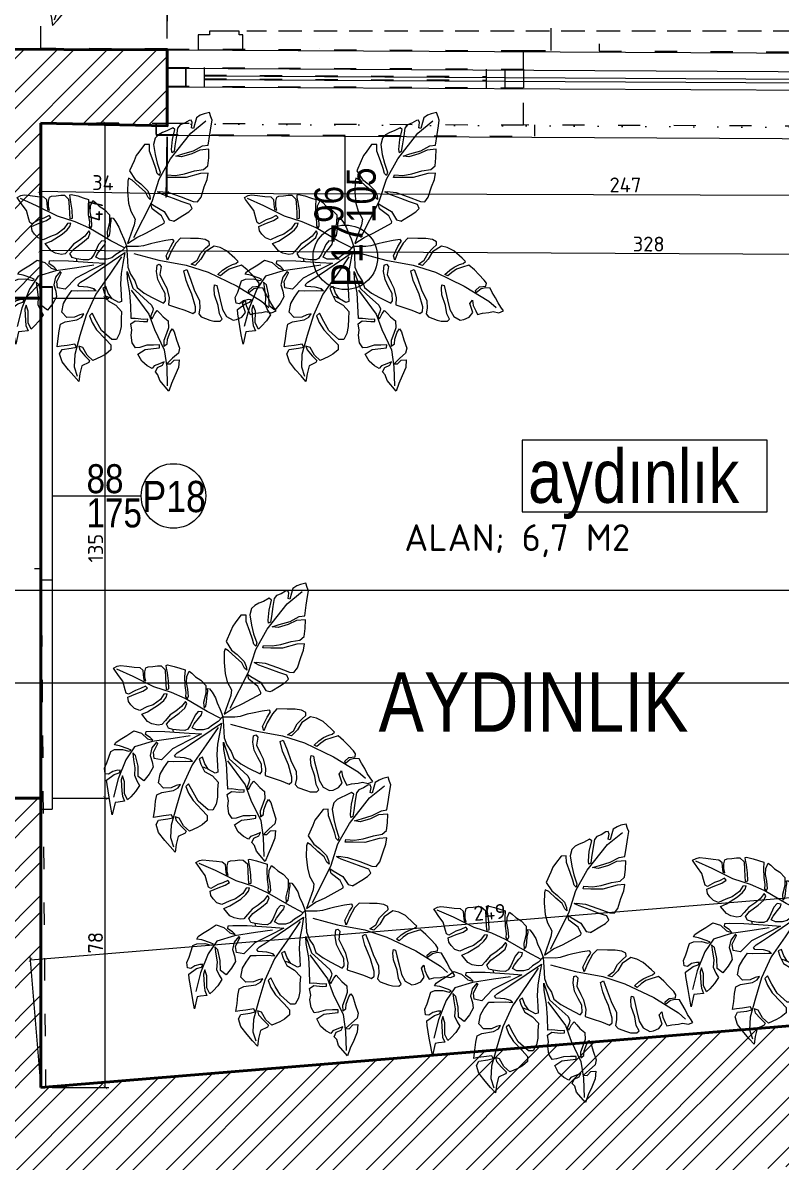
# Model space of a CAD drawing. Header units: inches. Extents: x -10121 to 9010, y 58067 to 62726.
# Drawn here: x 2371 to 2575.3, y 60556.9 to 60863.8 of the extents above; entities that cross this region are included whole.
import ezdxf

# ---------------------------------------------------------------- set-up
doc = ezdxf.new("R2010")
doc.units = ezdxf.units.IN
for name, pattern in [('ACAD_ISO03W100', [30, 12, -18]), ('DOT', [6.35, 0, -6.35]), ('HIDDEN', [9.525, 6.35, -3.175])]:
    doc.linetypes.add(name, pattern=pattern)
for name, color, linetype, lineweight in [('A-DUVAR 0.50', 40, 'Continuous', 50), ('Auto-Olcu', 33, 'Continuous', 15), ('Auto-Silik', 251, 'Continuous', 5), ('Auto-Silik_Cizgiler', 47, 'Continuous', 9), ('Auto-SilikCizgiler', 251, 'Continuous', 9), ('Auto-Tefris', 32, 'Continuous', 9), ('IZLER', 62, 'DOT', 25), ('PEN', 151, 'Continuous', 20), ('PENYAZILARI', 84, 'Continuous', 20), ('yazi mekan 020', 9, 'Continuous', 20)]:
    doc.layers.add(name, color=color, linetype=linetype, lineweight=lineweight)
doc.layers.add('S2000-025 Antet', color=7, linetype='Continuous')
doc.layers.add('yesil', color=7, linetype='Continuous', true_color=0x6e7e3e)
doc.styles.add('1-20', font='isocpeur.ttf', dxfattribs={"height": 4})
doc.styles.add('STYLE1', font='technic_.ttf')
doc.styles.add('swis721cnbt10', font='isocpeur.ttf', dxfattribs={"height": 10})
doc.styles.add('swis721cnbt20', font='swissck.ttf', dxfattribs={"height": 20})
doc.dimstyles.new('ölçü 1_20', dxfattribs={"dimtxt": 4, "dimasz": 1, "dimexe": 1, "dimexo": 3, "dimtad": 1, "dimdec": 0, "dimtxsty": '1-20', "dimblk": 'ARCHTICK', "dimcen": 1.5, "dimclrd": 256, "dimclre": 256, "dimclrt": 256, "dimadec": 0, "dimazin": 0, "dimtfac": 1, "dimtdec": 0, "dimtmove": 0, "dimatfit": 3, "dimldrblk": 'ARCHTICK', "dimfxl": 1, "dimlwd": -1, "dimlwe": -1, "dimarcsym": 0})

# ---------------------------------------------------------------- blocks, each defined once
blk = doc.blocks.new('_ARCHTICK')
at = {"color": 0, "linetype": 'ByBlock', "const_width": 0.15}
blk.add_lwpolyline([(-0.5, -0.5), (0.5, 0.5)], dxfattribs=at)
blk = doc.blocks.new('*D338')
at = {"layer": 'Auto-Olcu', "ltscale": 5, "transparency": 16777216}
for p, q in [((2373.09, 60611.4), (2620.94, 60631.73)), ((2623.52, 60600.33), (2620.86, 60632.73)), ((2375.67, 60580), (2373.01, 60612.4))]:
    blk.add_line(p, q, dxfattribs=at)
at = {"layer": 'DEFPOINTS', "color": 0, "ltscale": 5, "transparency": 16777216}
for p in [(2620.94, 60631.73), (2623.76, 60597.34), (2375.91, 60577.01)]:
    blk.add_point(p, dxfattribs=at)
at = {"layer": 'Auto-Olcu', "ltscale": 5, "transparency": 16777216}
for p, rotation in [((2620.94, 60631.73), 4.689339984174437), ((2373.09, 60611.4), 184.6893399841744)]:
    blk.add_blockref('_ARCHTICK', p, dxfattribs=dict(at, rotation=rotation))
at = {"layer": 'Auto-Olcu', "ltscale": 5, "transparency": 16777216, "insert": (2496.8, 60624.18), "char_height": 4, "attachment_point": 5, "rotation": 4.6893, "style": '1-20'}
blk.add_mtext('249', dxfattribs=at)
blk = doc.blocks.new('*D339')
at = {"layer": 'Auto-Olcu', "ltscale": 5, "transparency": 16777216}
for p, q in [((2378.91, 60654.95), (2394.23, 60654.95)), ((2393.23, 60577.01), (2393.23, 60654.95)), ((2378.91, 60577.01), (2394.23, 60577.01))]:
    blk.add_line(p, q, dxfattribs=at)
at = {"layer": 'DEFPOINTS', "color": 0, "ltscale": 5, "transparency": 16777216}
for p in [(2375.91, 60654.95), (2393.23, 60654.95), (2375.91, 60577.01)]:
    blk.add_point(p, dxfattribs=at)
at = {"layer": 'Auto-Olcu', "ltscale": 5, "transparency": 16777216}
for p, rotation in [((2393.23, 60654.95), 90), ((2393.23, 60577.01), 270)]:
    blk.add_blockref('_ARCHTICK', p, dxfattribs=dict(at, rotation=rotation))
at = {"layer": 'Auto-Olcu', "ltscale": 5, "transparency": 16777216, "insert": (2390.61, 60615.98), "char_height": 4, "attachment_point": 5, "rotation": 90, "style": '1-20'}
blk.add_mtext('78', dxfattribs=at)
blk = doc.blocks.new('*D340')
at = {"layer": 'Auto-Olcu', "ltscale": 5, "transparency": 16777216}
for p, q in [((2378.91, 60789.6), (2394.23, 60789.6)), ((2393.23, 60654.95), (2393.23, 60789.6)), ((2378.91, 60654.95), (2394.23, 60654.95))]:
    blk.add_line(p, q, dxfattribs=at)
at = {"layer": 'DEFPOINTS', "color": 0, "ltscale": 5, "transparency": 16777216}
for p in [(2375.91, 60789.6), (2393.23, 60789.6), (2375.91, 60654.95)]:
    blk.add_point(p, dxfattribs=at)
at = {"layer": 'Auto-Olcu', "ltscale": 5, "transparency": 16777216}
for p, rotation in [((2393.23, 60789.6), 90), ((2393.23, 60654.95), 270)]:
    blk.add_blockref('_ARCHTICK', p, dxfattribs=dict(at, rotation=rotation))
at = {"layer": 'Auto-Olcu', "ltscale": 5, "transparency": 16777216, "insert": (2390.61, 60722.28), "char_height": 4, "attachment_point": 5, "rotation": 90, "style": '1-20'}
blk.add_mtext('135', dxfattribs=at)
blk = doc.blocks.new('*D342')
at = {"layer": 'Auto-Olcu', "ltscale": 5, "transparency": 16777216}
for p, q in [((2375.85, 60833.73), (2375.55, 60817.43)), ((2409.85, 60833.1), (2409.55, 60816.79)), ((2375.57, 60818.43), (2409.57, 60817.79))]:
    blk.add_line(p, q, dxfattribs=at)
at = {"layer": 'DEFPOINTS', "color": 0, "ltscale": 5, "transparency": 16777216}
for p in [(2375.91, 60836.73), (2409.91, 60836.09), (2409.57, 60817.79)]:
    blk.add_point(p, dxfattribs=at)
at = {"layer": 'Auto-Olcu', "ltscale": 5, "transparency": 16777216}
for p, rotation in [((2375.57, 60818.43), 178.9228388182479), ((2409.57, 60817.79), 358.9228388182478)]:
    blk.add_blockref('_ARCHTICK', p, dxfattribs=dict(at, rotation=rotation))
at = {"layer": 'Auto-Olcu', "ltscale": 5, "transparency": 16777216, "insert": (2392.62, 60820.73), "char_height": 4, "attachment_point": 5, "rotation": 358.9228, "style": '1-20'}
blk.add_mtext('34', dxfattribs=at)
blk = doc.blocks.new('*D343')
at = {"layer": 'Auto-Olcu', "ltscale": 5, "transparency": 16777216}
for p, q in [((2409.9, 60833.09), (2409.84, 60816.95)), ((2656.9, 60832.23), (2656.84, 60816.08)), ((2409.85, 60817.95), (2656.85, 60817.08))]:
    blk.add_line(p, q, dxfattribs=at)
at = {"layer": 'DEFPOINTS', "color": 0, "ltscale": 5, "transparency": 16777216}
for p in [(2409.91, 60836.09), (2656.91, 60835.23), (2656.85, 60817.08)]:
    blk.add_point(p, dxfattribs=at)
at = {"layer": 'Auto-Olcu', "ltscale": 5, "transparency": 16777216}
for p, rotation in [((2409.85, 60817.95), 179.7986622993263), ((2656.85, 60817.08), 359.7986622993263)]:
    blk.add_blockref('_ARCHTICK', p, dxfattribs=dict(at, rotation=rotation))
at = {"layer": 'Auto-Olcu', "ltscale": 5, "transparency": 16777216, "insert": (2533.36, 60820.14), "char_height": 4, "attachment_point": 5, "rotation": 359.7987, "style": '1-20'}
blk.add_mtext('247', dxfattribs=at)
blk = doc.blocks.new('*D345')
at = {"layer": 'Auto-Olcu', "ltscale": 5, "transparency": 16777216}
for p, q in [((2375.89, 60833.73), (2375.73, 60801.44)), ((2703.69, 60832.01), (2703.52, 60799.72)), ((2703.52, 60800.72), (2375.73, 60802.44))]:
    blk.add_line(p, q, dxfattribs=at)
at = {"layer": 'DEFPOINTS', "color": 0, "ltscale": 5, "transparency": 16777216}
for p in [(2375.91, 60836.73), (2703.7, 60835.01), (2375.73, 60802.44)]:
    blk.add_point(p, dxfattribs=at)
at = {"layer": 'Auto-Olcu', "ltscale": 5, "transparency": 16777216}
for p, rotation in [((2375.73, 60802.44), 179.6992426088686), ((2703.52, 60800.72), 359.6992426088686)]:
    blk.add_blockref('_ARCHTICK', p, dxfattribs=dict(at, rotation=rotation))
at = {"layer": 'Auto-Olcu', "ltscale": 5, "transparency": 16777216, "insert": (2539.64, 60804.2), "char_height": 4, "attachment_point": 5, "rotation": 359.6992, "style": '1-20'}
blk.add_mtext('328', dxfattribs=at)
blk = doc.blocks.new('A$C2F3B726D')
for p, q in [((-0.232, 0.0729), (-0.2705, 0.0833)), ((-0.1826, 0.0571), (-0.232, 0.0729)), ((-0.1414, 0.0503), (-0.1826, 0.0571)), ((-0.1088, 0.0413), (-0.1414, 0.0503)), ((-0.0559, 0.0204), (-0.1088, 0.0413)), ((-0.0228, 0.0091), (-0.0559, 0.0204))]:
    blk.add_line(p, q)
for points in [[(0.1199, 0.3383), (0.1084, 0.3337), (0.1007, 0.3291), (0.0931, 0.3223), (0.0915, 0.3115), (0.09, 0.2977), (0.0854, 0.2985), (0.0854, 0.31), (0.0823, 0.3154), (0.0777, 0.3138), (0.0685, 0.3062), (0.0593, 0.3008), (0.0547, 0.2931), (0.0547, 0.2755), (0.0547, 0.2526), (0.0547, 0.2395), (0.0509, 0.2365), (0.0486, 0.2434), (0.0474, 0.2659), (0.0492, 0.2891), (0.0438, 0.2922), (0.0318, 0.2832), (0.0226, 0.2778), (0.0141, 0.2717), (0.008, 0.2633), (0.0065, 0.2487), (0.0134, 0.2265), (0.021, 0.2081), (0.031, 0.189), (0.0302, 0.1813), (0.0249, 0.1851), (0.0203, 0.1959), (0.0118, 0.212), (0.0003, 0.2326), (-0.0021, 0.2473), (-0.0136, 0.245), (-0.0234, 0.2265), (-0.028, 0.218), (-0.0311, 0.2058), (-0.0376, 0.1817), (-0.0224, 0.1647), (-0.0081, 0.1568), (0.0095, 0.1438), (0.0157, 0.1331), (0.018, 0.1254), (0.0126, 0.1292), (0.0049, 0.14), (-0.0112, 0.1499), (-0.0288, 0.1622), (-0.0372, 0.1652), (-0.038, 0.1583), (-0.0349, 0.1346), (-0.0288, 0.1101), (-0.0211, 0.0925), (-0.0089, 0.0764), (-0.0089, 0.0634), (-0.0173, 0.0197), (0.0011, 0.0365), (0.021, 0.0496), (0.0572, 0.0773), (0.0572, 0.0804), (0.0484, 0.0929), (0.0256, 0.1055), (0.021, 0.1162), (0.0295, 0.1124), (0.053, 0.1029), (0.0672, 0.0865), (0.0764, 0.0857), (0.0775, 0.0854), (0.0808, 0.0879), (0.0961, 0.1009), (0.1076, 0.1108), (0.1138, 0.1193), (0.1084, 0.1277), (0.09, 0.1308), (0.0693, 0.1354), (0.0433, 0.1407), (0.0318, 0.1446), (0.0364, 0.1461), (0.057, 0.1468), (0.0854, 0.1415), (0.1138, 0.1354), (0.1237, 0.1361), (0.1299, 0.1476), (0.1337, 0.1714), (0.1375, 0.189), (0.1375, 0.2035), (0.1207, 0.1997), (0.09, 0.1859), (0.0639, 0.1821), (0.0463, 0.1798), (0.0471, 0.1859), (0.0662, 0.1874), (0.0854, 0.1936), (0.1069, 0.2035), (0.126, 0.2097), (0.1345, 0.2196), (0.1337, 0.2372), (0.1314, 0.2564), (0.1115, 0.2518), (0.0946, 0.2403), (0.0731, 0.2303), (0.0601, 0.2303), (0.0747, 0.2372), (0.0977, 0.248), (0.1161, 0.2617), (0.1283, 0.2656), (0.1283, 0.2893), (0.1283, 0.3092), (0.1283, 0.3223), (0.1245, 0.3291)], [(-0.278, 0.0845), (-0.2706, 0.09), (-0.2634, 0.0928), (-0.2496, 0.0933), (-0.233, 0.0938), (-0.2197, 0.0947), (-0.2126, 0.09), (-0.2102, 0.08), (-0.2069, 0.0681), (-0.2021, 0.0672), (-0.2055, 0.0757), (-0.2074, 0.0871), (-0.2064, 0.0966), (-0.2021, 0.0995), (-0.1917, 0.1018), (-0.1817, 0.1047), (-0.1736, 0.1056), (-0.1632, 0.0985), (-0.1594, 0.0814), (-0.1565, 0.0672), (-0.1542, 0.0553), (-0.1485, 0.0572), (-0.1518, 0.0752), (-0.157, 0.0923), (-0.1608, 0.1028), (-0.1622, 0.1085), (-0.1594, 0.1099), (-0.1442, 0.1085), (-0.1314, 0.1066), (-0.119, 0.1047), (-0.1176, 0.0895), (-0.1143, 0.0705), (-0.1095, 0.0548), (-0.1086, 0.0458), (-0.1043, 0.0415), (-0.1024, 0.0472), (-0.1062, 0.0634), (-0.1114, 0.0776), (-0.1128, 0.0909), (-0.109, 0.1033), (-0.1024, 0.0999), (-0.0934, 0.0933), (-0.0805, 0.0876), (-0.0672, 0.0776), (-0.0649, 0.0596), (-0.0668, 0.0387), (-0.0639, 0.0263), (-0.0606, 0.0316), (-0.0606, 0.0415), (-0.0615, 0.0563), (-0.0611, 0.0643), (-0.0625, 0.071), (-0.0582, 0.071), (-0.0516, 0.0648), (-0.0421, 0.0534), (-0.0364, 0.0425), (-0.0273, 0.0292), (-0.0193, 0.0145), (-0.0278, 0.0017), (-0.0397, -0.0083), (-0.0478, -0.0173), (-0.0582, -0.0221), (-0.0734, -0.0244), (-0.0834, -0.0211), (-0.0805, -0.0121), (-0.0725, 0.0017), (-0.0672, 0.0107), (-0.0668, 0.0173), (-0.0758, 0.0173), (-0.0815, 0.0078), (-0.0881, -0.0154), (-0.0929, -0.0254), (-0.0986, -0.0297), (-0.1109, -0.0311), (-0.1257, -0.0311), (-0.1356, -0.0301), (-0.1418, -0.0221), (-0.1342, -0.0097), (-0.1176, 0.0069), (-0.1062, 0.0197), (-0.1038, 0.0306), (-0.1076, 0.0349), (-0.1147, 0.0221), (-0.1257, 0.0102), (-0.1371, -0.0002), (-0.1456, -0.014), (-0.1523, -0.0244), (-0.1603, -0.0268), (-0.1741, -0.0259), (-0.1846, -0.0225), (-0.2002, -0.0083), (-0.1879, -0.0007), (-0.166, 0.0183), (-0.1561, 0.0301), (-0.1513, 0.0382), (-0.1504, 0.0458), (-0.1575, 0.0439), (-0.1637, 0.0311), (-0.1779, 0.0169), (-0.1912, 0.0097), (-0.2059, -0.0002), (-0.2178, 0.0021), (-0.2273, 0.0093), (-0.2335, 0.0159), (-0.2365, 0.0253), (-0.2202, 0.0354), (-0.2055, 0.0434), (-0.1964, 0.0515), (-0.2012, 0.0553), (-0.2116, 0.0482), (-0.2221, 0.0425), (-0.2363, 0.0316), (-0.2416, 0.0335), (-0.2449, 0.0406), (-0.253, 0.0586), (-0.2644, 0.07), (-0.2748, 0.0809)], [(0.3353, -0.0796), (0.3283, -0.0721), (0.3205, -0.0637), (0.3133, -0.0533), (0.3042, -0.0422), (0.2977, -0.0338), (0.288, -0.0344), (0.2782, -0.0383), (0.2685, -0.0487), (0.2665, -0.0435), (0.2743, -0.0344), (0.288, -0.0305), (0.288, -0.024), (0.2821, -0.0175), (0.2685, -0.0071), (0.2568, 0.0019), (0.2431, 0.0104), (0.2295, 0.0039), (0.2165, -0.0026), (0.2074, -0.0117), (0.1996, -0.0208), (0.1931, -0.0182), (0.2022, -0.0071), (0.2113, 0.0013), (0.2223, 0.0084), (0.2295, 0.0123), (0.234, 0.0175), (0.2256, 0.0234), (0.2048, 0.037), (0.1892, 0.0422), (0.1755, 0.0435), (0.158, 0.0273), (0.1508, 0.0097), (0.1398, -0.0058), (0.1307, -0.0045), (0.1424, 0.0065), (0.1482, 0.0234), (0.1573, 0.0357), (0.1645, 0.0448), (0.1632, 0.0513), (0.1534, 0.0546), (0.1385, 0.0546), (0.1209, 0.052), (0.0982, 0.0494), (0.0897, 0.037), (0.0813, 0.0149), (0.0767, -0.0039), (0.0722, 0.0058), (0.0793, 0.0279), (0.0832, 0.0364), (0.0852, 0.0409), (0.0819, 0.0442), (0.0663, 0.0396), (0.0455, 0.0318), (0.0338, 0.0273), (0.0189, 0.0201), (0.0078, 0.0169), (-0.0189, 0.013), (-0.0143, -0.0065), (-0.0091, -0.0325), (-0.0007, -0.0474), (0.0111, -0.0604), (0.0189, -0.0747), (0.0364, -0.0845), (0.0553, -0.0916), (0.0826, -0.1007), (0.0858, -0.0948), (0.0826, -0.0786), (0.0722, -0.065), (0.0618, -0.05), (0.0559, -0.0325), (0.0553, -0.0182), (0.0598, -0.0156), (0.065, -0.0195), (0.065, -0.0383), (0.0767, -0.0552), (0.0845, -0.0663), (0.093, -0.087), (0.0943, -0.1026), (0.1131, -0.1059), (0.132, -0.1091), (0.1508, -0.1137), (0.156, -0.1078), (0.1547, -0.0974), (0.1424, -0.0708), (0.1326, -0.0552), (0.1248, -0.0422), (0.1164, -0.0221), (0.1229, -0.0175), (0.1346, -0.0383), (0.1463, -0.0604), (0.1619, -0.0832), (0.1651, -0.0994), (0.1645, -0.1124), (0.171, -0.1182), (0.1911, -0.1221), (0.2002, -0.1234), (0.2145, -0.1215), (0.2184, -0.1163), (0.2106, -0.1052), (0.2048, -0.087), (0.1931, -0.065), (0.1898, -0.0507), (0.1898, -0.0422), (0.195, -0.0429), (0.1996, -0.0552), (0.2074, -0.0741), (0.2158, -0.0948), (0.2269, -0.1085), (0.2425, -0.1143), (0.2503, -0.1117), (0.2613, -0.1046), (0.2678, -0.0935), (0.2581, -0.0741), (0.2626, -0.0663), (0.2665, -0.078), (0.2737, -0.089), (0.2789, -0.0961), (0.2893, -0.0916), (0.3036, -0.0883), (0.3127, -0.0845), (0.3257, -0.0851)], [(-0.2315, -0.2411), (-0.2385, -0.2214), (-0.2445, -0.2035), (-0.2534, -0.1758), (-0.2557, -0.1661), (-0.2407, -0.1512), (-0.2303, -0.146), (-0.228, -0.14), (-0.2347, -0.1407), (-0.2452, -0.1452), (-0.2534, -0.1527), (-0.2609, -0.1527), (-0.2646, -0.1407), (-0.2609, -0.128), (-0.2564, -0.1012), (-0.2482, -0.0959), (-0.231, -0.0929), (-0.2161, -0.0944), (-0.2116, -0.0914), (-0.2183, -0.0892), (-0.2385, -0.0855), (-0.2504, -0.0855), (-0.2482, -0.0795), (-0.2392, -0.0713), (-0.2258, -0.0601), (-0.2123, -0.0474), (-0.1944, -0.0504), (-0.1787, -0.0608), (-0.1667, -0.0623), (-0.1735, -0.0571), (-0.1847, -0.0519), (-0.1847, -0.0451), (-0.175, -0.0429), (-0.1428, -0.0384), (-0.0883, -0.0339), (-0.0606, -0.0317), (-0.089, -0.0519), (-0.1204, -0.0743), (-0.1406, -0.1026), (-0.1578, -0.1019), (-0.1615, -0.0885), (-0.1548, -0.0675), (-0.1578, -0.0653), (-0.166, -0.0795), (-0.1675, -0.0967), (-0.1608, -0.1101), (-0.157, -0.1221), (-0.163, -0.1385), (-0.1727, -0.1549), (-0.1869, -0.1474), (-0.1907, -0.125), (-0.1996, -0.1019), (-0.2071, -0.0967), (-0.2026, -0.1124), (-0.1974, -0.1295), (-0.1959, -0.146), (-0.1884, -0.1579), (-0.1809, -0.1669), (-0.1877, -0.1818), (-0.1966, -0.1952), (-0.2026, -0.2027), (-0.2116, -0.19), (-0.2153, -0.1639), (-0.222, -0.1512), (-0.2235, -0.1609), (-0.2183, -0.1855), (-0.2153, -0.1967), (-0.2086, -0.2072), (-0.2228, -0.2109), (-0.2295, -0.2132)], [(-0.0091, -0.0427), (0.0093, -0.0776), (0.0258, -0.0886), (0.0565, -0.1088), (0.0614, -0.1167), (0.0608, -0.1235), (0.0583, -0.1345), (0.0626, -0.1388), (0.0669, -0.1259), (0.0712, -0.1186), (0.0785, -0.1241), (0.0865, -0.1308), (0.0987, -0.1382), (0.1018, -0.1535), (0.0993, -0.1669), (0.0957, -0.1835), (0.0981, -0.1957), (0.1042, -0.1896), (0.1036, -0.1792), (0.1067, -0.1626), (0.1104, -0.1547), (0.1159, -0.1602), (0.1238, -0.1773), (0.133, -0.1951), (0.1324, -0.2067), (0.1214, -0.2196), (0.1104, -0.2336), (0.1183, -0.233), (0.1251, -0.2232), (0.1361, -0.2208), (0.1373, -0.2379), (0.1324, -0.2575), (0.1275, -0.2759), (0.1238, -0.2936), (0.1006, -0.2734), (0.0944, -0.2612), (0.0877, -0.2557), (0.0908, -0.2453), (0.1012, -0.2385), (0.1036, -0.2306), (0.0944, -0.2361), (0.0828, -0.2428), (0.0791, -0.2496), (0.0675, -0.2453), (0.054, -0.2367), (0.043, -0.222), (0.0571, -0.2092), (0.0755, -0.2043), (0.0883, -0.2006), (0.0877, -0.1945), (0.0748, -0.1969), (0.0595, -0.1994), (0.0448, -0.2067), (0.0356, -0.2092), (0.0265, -0.1988), (0.0216, -0.1822), (0.0216, -0.1712), (0.0167, -0.1571), (0.0252, -0.1492), (0.0442, -0.148), (0.0534, -0.1461), (0.0528, -0.1412), (0.0442, -0.1431), (0.0246, -0.1437), (0.016, -0.1455), (0.0105, -0.1174), (0.0044, -0.0886), (-0.006, -0.0586)]]:
    blk.add_lwpolyline(points, close=True)
for points in [[(-0.0058, 0.035), (0.0226, 0.1216), (0.031, 0.1737), (0.0494, 0.2227), (0.0854, 0.2863), (0.1145, 0.3184)], [(0, 0), (0.0572, -0.0065), (0.1196, -0.0084), (0.171, -0.0169), (0.2399, -0.0377), (0.2997, -0.063), (0.3179, -0.0747)], [(-0.0203, -0.0011), (-0.021, -0.0257), (-0.0218, -0.0489), (-0.0195, -0.072), (-0.0143, -0.0959), (-0.0113, -0.1109), (-0.0173, -0.1138), (-0.033, -0.1079), (-0.0435, -0.0967), (-0.0509, -0.0832), (-0.0576, -0.0877), (-0.0517, -0.0989), (-0.0412, -0.1138), (-0.0225, -0.1213), (-0.0076, -0.1333), (-0.0061, -0.1497), (-0.0038, -0.1669), (-0.0046, -0.1825), (-0.0098, -0.1967), (-0.0203, -0.1982), (-0.0457, -0.1818), (-0.0599, -0.1639), (-0.0726, -0.1467), (-0.0778, -0.1534), (-0.0696, -0.1676), (-0.0569, -0.1825), (-0.0345, -0.1997), (-0.0203, -0.2109), (-0.0188, -0.2221), (-0.0285, -0.2333), (-0.0382, -0.2408), (-0.0547, -0.2512), (-0.0696, -0.2415), (-0.0816, -0.2259), (-0.0913, -0.2244), (-0.0875, -0.2326), (-0.0741, -0.2438), (-0.0621, -0.2527), (-0.0636, -0.2572), (-0.0778, -0.2669), (-0.0793, -0.2856), (-0.0793, -0.3028), (-0.092, -0.2923), (-0.1062, -0.2804), (-0.1227, -0.2647), (-0.1309, -0.2483), (-0.1271, -0.2378), (-0.107, -0.2318), (-0.0958, -0.2273), (-0.1002, -0.2214), (-0.1174, -0.2266), (-0.1301, -0.2303), (-0.1391, -0.2333), (-0.1391, -0.2147), (-0.1398, -0.1967), (-0.1391, -0.1818), (-0.1294, -0.1751), (-0.104, -0.1669), (-0.0943, -0.1594), (-0.0905, -0.1512), (-0.0995, -0.1549), (-0.11, -0.1616), (-0.1271, -0.1646), (-0.1398, -0.1549), (-0.1391, -0.1348), (-0.1331, -0.1198), (-0.1249, -0.1034), (-0.1129, -0.1019), (-0.0875, -0.0974), (-0.0711, -0.0959), (-0.0763, -0.0922), (-0.0905, -0.0907), (-0.11, -0.0922), (-0.1137, -0.0885), (-0.1085, -0.0817), (-0.0958, -0.0705), (-0.0816, -0.0578), (-0.0203, -0.0011)], [(-0.0263, -0.0115), (-0.0464, -0.0541), (-0.0711, -0.1034), (-0.0853, -0.1534), (-0.092, -0.2005), (-0.0973, -0.2445), (-0.0943, -0.2722), (-0.0845, -0.2916)], [(-0.0853, -0.0399), (-0.1219, -0.0511), (-0.1675, -0.0653), (-0.2049, -0.0832), (-0.2198, -0.1146), (-0.2303, -0.1594), (-0.2347, -0.202)], [(0.0062, -0.0825), (0.0534, -0.1296), (0.0712, -0.162), (0.0999, -0.2037), (0.111, -0.2404), (0.1189, -0.2826)]]:
    blk.add_lwpolyline(points)
for radius, start, end in [(0.1515, 66.8462, 69.1635), (0.1105, 197.9998, 201.2591), (0.1515, 207.3985, 208.1983), (0.1105, 239.4978, 242.4297), (0.1105, 256.133, 263.4421)]:
    blk.add_arc((-0.0215, 0.0031), radius, start, end)

msp = doc.modelspace()

# ---------------------------------------------------------------- hatches: boundary and pattern name
at = {"layer": 'Auto-Silik_Cizgiler'}
h = msp.add_hatch(dxfattribs=at)
h.set_pattern_fill('ANSI32', color=256)
h.set_pattern_definition([(45, (22874.263, 50678.464), (-6.735192, 6.735192), []), (45, (22878.7535, 50678.464), (-6.735192, 6.735192), [])])
h.paths.add_polyline_path([(2354.13, 60856.72), (2354.13, 60789.6), (2375.91, 60789.6), (2375.91, 60836.73), (2409.91, 60836.09), (2409.91, 60856.57)])
h = msp.add_hatch(dxfattribs=at)
h.set_pattern_fill('ANSI32', color=256)
h.set_pattern_definition([(45, (35076.8135, 976.715), (-6.7351921, 6.7351921), []), (45, (35081.304, 976.715), (-6.7351921, 6.7351921), [])])
h.paths.add_polyline_path([(3165.59, 60632.87), (3161.04, 60629.68), (3220.94, 60632.98), (3166.99, 60630.43)], flags=16)
h.paths.add_polyline_path([(2291.52, 60569.63), (2294.35, 60540.95), (2354.13, 60546.18), (2351.29, 60574.86)], flags=16)
h.paths.add_polyline_path([(3326.37, 60621.11), (3326.37, 60691.09), (3299.92, 60689.31), (3299.92, 60716.36), (3251.02, 60716.35), (3251.01, 60697.33), (3250.89, 60692.74), (3251.36, 60685.98), (3254.35, 60655.66), (3184.69, 60648.78), (3182.78, 60668.15), (3148.06, 60664.72), (3100.8, 60659.99), (3100.8, 60660.02), (3010.02, 60651.06), (3010.03, 60629.13), (2807.01, 60612.37), (2807.02, 60631.04), (2731.52, 60623.6), (2731.52, 60660.6), (2712.91, 60660.6), (2712.91, 60665.6), (2703.52, 60665.6), (2703.52, 60603.88), (2375.91, 60577.01), (2375.91, 60654.95), (2354.13, 60654.95), (2354.13, 60546.18), (2294.35, 60540.95), (2291.69, 60570.1), (2281.83, 60569.39), (2281.84, 60569.28), (2089.14, 60553.49), (2089.14, 60545.09), (1824.49, 60521.96), (1826.39, 60500.15), (1756.66, 60494.06), (1754.75, 60515.86), (1183.76, 60465.96), (1124.01, 60428.64)])

# ---------------------------------------------------------------- linework, layer by layer
msp.add_lwpolyline([(1630.48, 62696.89), (4355.48, 62696.89), (4355.48, 60710.91), (1630.48, 60710.91)], close=True)
at = {"layer": 'A-DUVAR 0.50'}
for p, q in [((2375.91, 60577.01), (2375.91, 60836.73)), ((2375.91, 60654.95), (2354.13, 60654.95)), ((2623.76, 60597.34), (2375.91, 60577.01))]:
    msp.add_line(p, q, dxfattribs=at)
for points in [[(2375.91, 60836.73), (2409.91, 60836.09), (2409.91, 60856.57), (2354.13, 60856.72)], [(2354.13, 60789.6), (2375.91, 60789.6)]]:
    msp.add_lwpolyline(points, dxfattribs=at)
at = {"layer": 'Auto-Silik', "linetype": 'HIDDEN'}
msp.add_line((2655.76, 60861.57), (2431.33, 60861.57), dxfattribs=at)
at = {"layer": 'Auto-SilikCizgiler', "color": 1, "linetype": 'ACAD_ISO03W100', "ltscale": 0.5, "true_color": 0xe60000}
for p, q in [((2375.88, 60836.91), (2409.88, 60836.76)), ((2375.93, 60789.79), (2375.93, 60836.92)), ((2406.88, 60836.77), (2406.87, 60833.77)), ((2508.88, 60836.3), (2508.87, 60833.27)), ((2375.93, 60792.79), (2378.93, 60792.79)), ((2378.93, 60792.79), (2378.93, 60713.79)), ((2359.15, 60789.79), (2375.93, 60789.79)), ((2375.93, 60789.79), (2375.93, 60716.79)), ((2359.15, 60716.79), (2375.93, 60716.79)), ((2375.93, 60716.79), (2377.15, 60577.3)), ((2375.93, 60713.79), (2378.93, 60713.79)), ((2377.15, 60577.3), (2703.54, 60604.08))]:
    msp.add_line(p, q, dxfattribs=at)
for points in [[(2409.88, 60836.76), (2409.88, 60856.76), (2375.88, 60856.91), (2375.88, 60954.79), (2412.38, 60954.79)], [(2526.36, 60873.17), (2526.28, 60856.23), (2582.38, 60855.97), (2582.38, 60835.97), (2505.88, 60836.28), (2505.88, 60856.32), (2513.38, 60856.32), (2513.38, 60873.17)], [(2409.88, 60856.76), (2505.88, 60856.32)], [(2450.93, 60856.92), (2450.93, 60856.92)], [(2409.86, 60851.76), (2505.88, 60851.32)], [(2409.88, 60851.76), (2409.88, 60846.76)], [(2414.88, 60851.76), (2414.88, 60846.76)], [(2419.88, 60851.76), (2419.88, 60846.76)], [(2419.88, 60849.71), (2495.88, 60849.36)], [(2419.88, 60848.71), (2495.88, 60848.36)], [(2495.88, 60851.32), (2495.88, 60846.3)], [(2500.88, 60851.32), (2500.88, 60846.3)], [(2505.88, 60851.32), (2505.88, 60846.3)], [(2409.84, 60846.76), (2505.88, 60846.32)], [(2409.88, 60836.76), (2505.88, 60836.28)], [(2406.87, 60833.77), (2508.87, 60833.27)]]:
    msp.add_lwpolyline(points, dxfattribs=at)
at = {"layer": 'Auto-Tefris', "ltscale": 2}
msp.add_lwpolyline([(2418.3, 60856.57), (2430.3, 60856.57), (2430.3, 60860.57), (2430.3, 60860.57), (2430.3, 60860.57), (2429.3, 60860.57), (2429.3, 60861.57), (2421.3, 60861.57), (2421.3, 60860.57), (2418.3, 60860.57), (2418.3, 60859.57)], close=True, dxfattribs=at)
at = {"layer": 'IZLER'}
msp.add_lwpolyline([(2409.91, 60836.57), (2656.91, 60835.23)], dxfattribs=at)
at = {"layer": 'PEN'}
for p, q in [((2406.91, 60836.58), (2406.9, 60833.58)), ((2375.91, 60792.6), (2378.91, 60792.6)), ((2378.91, 60792.6), (2378.91, 60651.95)), ((2375.91, 60651.95), (2378.91, 60651.95))]:
    msp.add_line(p, q, dxfattribs=at)
for points in [[(2409.91, 60856.57), (2656.91, 60855.26)], [(2409.89, 60851.57), (2656.91, 60850.26)], [(2414.91, 60851.57), (2414.91, 60846.57)], [(2419.91, 60851.57), (2419.91, 60846.57)], [(2419.91, 60849.52), (2646.91, 60848.31)], [(2419.91, 60848.52), (2646.91, 60847.31)], [(2409.86, 60846.57), (2656.91, 60845.26)], [(2406.9, 60833.58), (2659.9, 60832.21)]]:
    msp.add_lwpolyline(points, dxfattribs=at)
at = {"layer": 'PENYAZILARI'}
for p, q in [((2457.9, 60809.32), (2457.9, 60833.32)), ((2378.91, 60736.34), (2402.91, 60736.34))]:
    msp.add_line(p, q, dxfattribs=at)
for centre in [(2457.9, 60800.62), (2411.61, 60736.34)]:
    msp.add_circle(centre, 8.7, dxfattribs=at)
at = {"layer": 'S2000-025 Antet'}
msp.add_lwpolyline([(1595.48, 62725.91), (4365.48, 62725.91), (4365.48, 60685.91), (1595.48, 60685.91)], close=True, dxfattribs=at)
at = {"layer": 'yazi mekan 020'}
msp.add_lwpolyline([(2505.54, 60732.03), (2571.59, 60732.03), (2571.59, 60751.4), (2505.54, 60751.4)], close=True, dxfattribs=at)

# ---------------------------------------------------------------- block references
at = {"layer": 'yesil'}
for p, xscale, yscale, zscale, rotation in [((2364.14, 60897.55), -120, 120, 120, 8.656508412486943), ((2400.95, 60801.68), 120.0000000000001, 120.0000000000001, 120.0000000000001, 351.3434915875129), ((2462.18, 60801.68), 120.0000000000001, 120.0000000000001, 120.0000000000001, 351.3434915875129), ((2426.94, 60674.89), 120.0000000000001, 120.0000000000001, 120.0000000000001, 351.3434915875129), ((2449.11, 60622.59), 120.0000000000001, 120.0000000000001, 120.0000000000001, 351.3434915875129), ((2582.92, 60623.15), 120.0000000000001, 120.0000000000001, 120.0000000000001, 351.3434915875129), ((2513.22, 60610), 120.0000000000001, 120.0000000000001, 120.0000000000001, 351.3434915875129)]:
    msp.add_blockref('A$C2F3B726D', p, dxfattribs=dict(at, xscale=xscale, yscale=yscale, zscale=zscale, rotation=rotation))

# ---------------------------------------------------------------- texts
at = {"layer": 'Auto-SilikCizgiler', "color": 1, "linetype": 'ACAD_ISO03W100', "ltscale": 0.5, "true_color": 0xe60000, "style": 'STYLE1'}
msp.add_text('AYDINLIK', height=16, dxfattribs=at).set_placement((2466.87, 60672.82))
at = {"layer": 'PENYAZILARI', "style": 'STYLE1'}
for s, height, p in [('105', 7.8, (2466.07, 60809.91)), ('96', 7.8, (2457.39, 60809.91)), ('P17', 8.4, (2462.56, 60792.63))]:
    msp.add_text(s, height=height, rotation=90, dxfattribs=at).set_placement(p)
for s, height, p in [('88', 7.8, (2388.2, 60737.09)), ('P18', 8.4, (2403.23, 60731.99)), ('175', 7.8, (2388.2, 60727.87))]:
    msp.add_text(s, height=height, dxfattribs=at).set_placement(p)
at = {"layer": 'yazi mekan 020', "style": 'swis721cnbt20'}
msp.add_text('aydınlık', height=14.4, dxfattribs=at).set_placement((2507.15, 60734.48))
at = {"layer": 'yazi mekan 020', "insert": (2504.22, 60728.72), "char_height": 7.2, "attachment_point": 2, "style": 'swis721cnbt10'}
msp.add_mtext('ALAN; 6,7 M2', dxfattribs=at)

# ---------------------------------------------------------------- dimensions: what is measured, and where the dimension line sits
at = {"layer": 'Auto-Olcu', "ltscale": 5}
for p1, p2, distance in [((2354.3, 60856.72), (2731.52, 60855.21), 24.26), ((2354.13, 60856.72), (2409.91, 60856.72), 11.1), ((2409.91, 60856.57), (2656.91, 60855.26), 11.25), ((2375.91, 60789.6), (2375.91, 60836.73), -17.32)]:
    msp.add_aligned_dim(p1=p1, p2=p2, distance=distance, dimstyle='ölçü 1_20', dxfattribs=at).render()
for p1, p2, distance, picture, middle in [((2375.91, 60836.73), (2409.91, 60836.09), -18.31, '*D342', (2392.62, 60820.73)), ((2703.7, 60835.01), (2375.91, 60836.73), 34.29, '*D345', (2539.64, 60804.2)), ((2409.91, 60836.09), (2656.91, 60835.23), -18.15, '*D343', (2533.36, 60820.14)), ((2375.91, 60654.95), (2375.91, 60789.6), -17.32, '*D340', (2390.61, 60722.28)), ((2375.91, 60577.01), (2375.91, 60654.95), -17.32, '*D339', (2390.61, 60615.98)), ((2375.91, 60577.01), (2623.76, 60597.34), 34.51, '*D338', (2496.8, 60624.18))]:
    dim = msp.add_aligned_dim(p1=p1, p2=p2, distance=distance, dimstyle='ölçü 1_20', dxfattribs=at)
    dim.commit()
    dim.dimension.update_dxf_attribs({"geometry": picture, "text_midpoint": middle})

doc.saveas('drawing.dxf')
